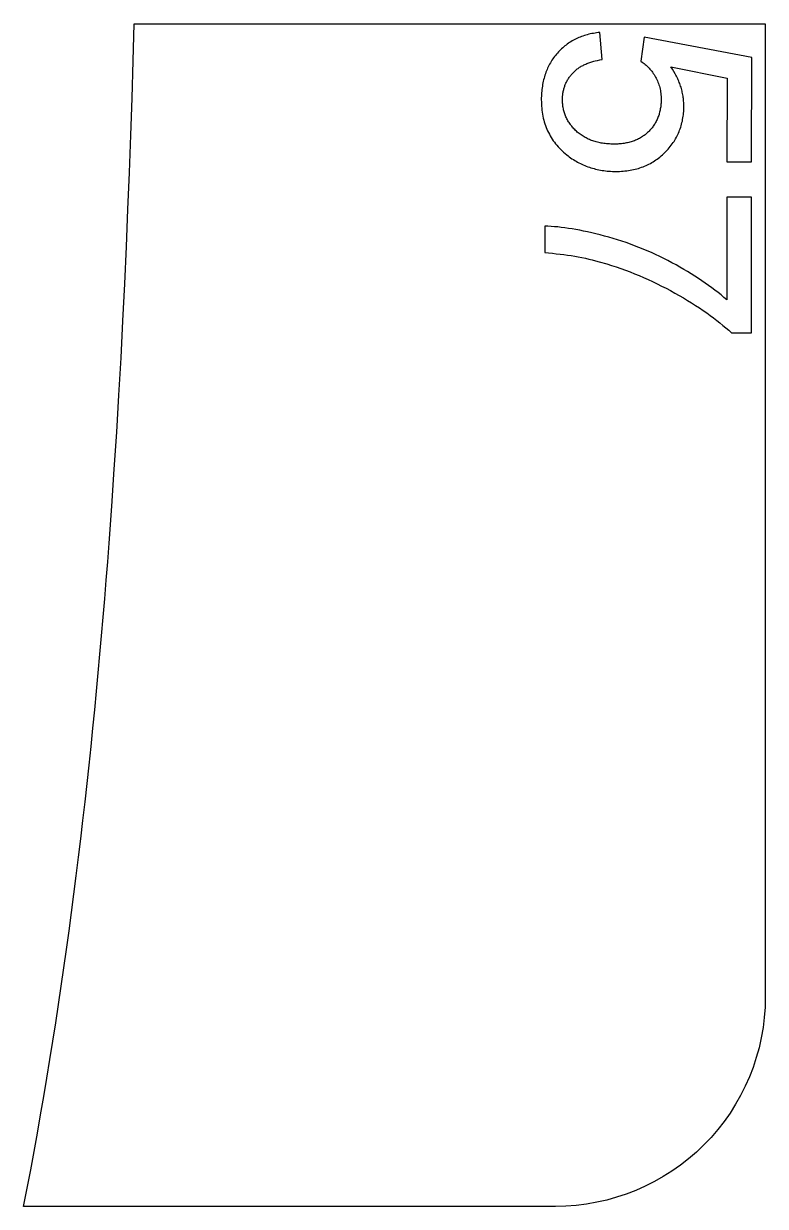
# Model space of a CAD drawing. Extents: x -16189 to 5251, y 3521 to 4024.
# Drawn here: x -11529 to -11352.2, y 3521.1 to 3803.1 of the extents above; entities that cross this region are included whole.
import ezdxf

# ---------------------------------------------------------------- set-up
doc = ezdxf.new("R2010")
doc.units = 0
doc.layers.add('LAYER_03', color=7, linetype='CONTINUOUS')

msp = doc.modelspace()

# ---------------------------------------------------------------- linework, layer by layer
at = {"layer": 'LAYER_03'}
msp.add_lwpolyline([(-11402.17, 3521.11), (-11528.98, 3521.11), (-11528.13, 3525.48), (-11527.3, 3529.85), (-11526.5, 3534.22), (-11525.71, 3538.59), (-11524.93, 3542.96), (-11524.18, 3547.33), (-11523.44, 3551.71), (-11522.72, 3556.09), (-11522.02, 3560.47), (-11521.34, 3564.85), (-11520.67, 3569.23), (-11520.02, 3573.61), (-11519.38, 3578), (-11518.76, 3582.39), (-11518.16, 3586.77), (-11517.57, 3591.16), (-11516.99, 3595.55), (-11516.43, 3599.95), (-11515.89, 3604.34), (-11515.36, 3608.74), (-11514.84, 3613.13), (-11514.34, 3617.53), (-11513.85, 3621.93), (-11513.38, 3626.33), (-11512.92, 3630.73), (-11512.47, 3635.13), (-11512.03, 3639.54), (-11511.6, 3643.94), (-11511.19, 3648.35), (-11510.79, 3652.76), (-11510.4, 3657.16), (-11510.02, 3661.57), (-11509.65, 3665.98), (-11509.3, 3670.4), (-11508.95, 3674.81), (-11508.61, 3679.22), (-11507.97, 3688.05), (-11507.37, 3696.88), (-11506.8, 3705.72), (-11506.27, 3714.56), (-11505.77, 3723.4), (-11505.31, 3732.25), (-11504.88, 3741.1), (-11504.48, 3749.95), (-11504.11, 3758.81), (-11503.76, 3767.66), (-11503.44, 3776.52), (-11503.14, 3785.38), (-11502.87, 3794.25), (-11502.62, 3803.11), (-11352.17, 3803.11), (-11352.17, 3571.11, -0.414214)], format="xyb", close=True, dxfattribs=at)
for points in [[(-11391.61, 3801.01), (-11392, 3800.97), (-11392.39, 3800.92), (-11392.77, 3800.87), (-11393.15, 3800.8), (-11393.52, 3800.73), (-11393.89, 3800.66), (-11394.25, 3800.57), (-11394.61, 3800.48), (-11394.96, 3800.38), (-11395.31, 3800.27), (-11395.65, 3800.16), (-11395.99, 3800.04), (-11396.32, 3799.91), (-11396.65, 3799.78), (-11396.97, 3799.63), (-11397.29, 3799.48), (-11397.61, 3799.33), (-11397.92, 3799.16), (-11398.22, 3798.99), (-11398.52, 3798.81), (-11398.82, 3798.63), (-11399.11, 3798.43), (-11399.39, 3798.23), (-11399.67, 3798.02), (-11399.95, 3797.81), (-11400.22, 3797.59), (-11400.48, 3797.36), (-11400.74, 3797.12), (-11401, 3796.88), (-11401.25, 3796.63), (-11401.5, 3796.37), (-11401.74, 3796.1), (-11401.97, 3795.83), (-11402.2, 3795.55), (-11402.42, 3795.27), (-11402.63, 3794.99), (-11402.84, 3794.69), (-11403.04, 3794.4), (-11403.23, 3794.1), (-11403.41, 3793.79), (-11403.59, 3793.48), (-11403.75, 3793.17), (-11403.92, 3792.84), (-11404.07, 3792.52), (-11404.21, 3792.19), (-11404.35, 3791.85), (-11404.48, 3791.51), (-11404.61, 3791.17), (-11404.72, 3790.82), (-11404.83, 3790.46), (-11404.93, 3790.1), (-11405.03, 3789.74), (-11405.11, 3789.37), (-11405.19, 3788.99), (-11405.26, 3788.61), (-11405.33, 3788.23), (-11405.38, 3787.84), (-11405.43, 3787.45), (-11405.47, 3787.05), (-11405.51, 3786.64), (-11405.53, 3786.24), (-11405.55, 3785.82), (-11405.57, 3785.4), (-11405.57, 3784.98), (-11405.56, 3784.46), (-11405.55, 3783.95), (-11405.52, 3783.45), (-11405.48, 3782.95), (-11405.43, 3782.47), (-11405.36, 3781.98), (-11405.28, 3781.51), (-11405.2, 3781.04), (-11405.1, 3780.58), (-11404.98, 3780.12), (-11404.86, 3779.68), (-11404.72, 3779.23), (-11404.58, 3778.8), (-11404.42, 3778.37), (-11404.25, 3777.95), (-11404.06, 3777.54), (-11403.87, 3777.13), (-11403.66, 3776.73), (-11403.44, 3776.34), (-11403.21, 3775.95), (-11402.97, 3775.57), (-11402.72, 3775.2), (-11402.45, 3774.83), (-11402.17, 3774.47), (-11401.88, 3774.12), (-11401.58, 3773.78), (-11401.27, 3773.44), (-11400.94, 3773.11), (-11400.6, 3772.78), (-11400.26, 3772.46), (-11399.89, 3772.15), (-11399.52, 3771.85), (-11399.21, 3771.61), (-11398.9, 3771.37), (-11398.58, 3771.14), (-11398.26, 3770.92), (-11397.93, 3770.71), (-11397.61, 3770.5), (-11397.27, 3770.31), (-11396.94, 3770.12), (-11396.6, 3769.93), (-11396.26, 3769.76), (-11395.91, 3769.59), (-11395.56, 3769.43), (-11395.21, 3769.28), (-11394.85, 3769.14), (-11394.49, 3769), (-11394.12, 3768.88), (-11393.76, 3768.76), (-11393.38, 3768.64), (-11393.01, 3768.54), (-11392.63, 3768.44), (-11392.25, 3768.35), (-11391.86, 3768.27), (-11391.47, 3768.2), (-11391.08, 3768.13), (-11390.68, 3768.07), (-11390.28, 3768.02), (-11389.88, 3767.98), (-11389.47, 3767.94), (-11389.06, 3767.92), (-11388.64, 3767.9), (-11388.22, 3767.88), (-11387.8, 3767.88), (-11387.36, 3767.88), (-11386.92, 3767.9), (-11386.49, 3767.92), (-11386.06, 3767.95), (-11385.64, 3767.99), (-11385.22, 3768.03), (-11384.81, 3768.09), (-11384.4, 3768.16), (-11384, 3768.23), (-11383.6, 3768.31), (-11383.21, 3768.4), (-11382.82, 3768.5), (-11382.44, 3768.61), (-11382.06, 3768.73), (-11381.69, 3768.86), (-11381.32, 3768.99), (-11380.96, 3769.14), (-11380.61, 3769.29), (-11380.25, 3769.45), (-11379.91, 3769.63), (-11379.57, 3769.8), (-11379.23, 3769.99), (-11378.9, 3770.19), (-11378.57, 3770.4), (-11378.25, 3770.61), (-11377.93, 3770.84), (-11377.62, 3771.07), (-11377.31, 3771.31), (-11377.01, 3771.56), (-11376.72, 3771.82), (-11376.43, 3772.09), (-11376.14, 3772.36), (-11375.86, 3772.64), (-11375.59, 3772.93), (-11375.33, 3773.22), (-11375.08, 3773.52), (-11374.83, 3773.82), (-11374.6, 3774.12), (-11374.37, 3774.43), (-11374.15, 3774.74), (-11373.94, 3775.05), (-11373.74, 3775.37), (-11373.55, 3775.69), (-11373.37, 3776.02), (-11373.2, 3776.35), (-11373.03, 3776.69), (-11372.88, 3777.02), (-11372.73, 3777.37), (-11372.6, 3777.71), (-11372.47, 3778.07), (-11372.35, 3778.42), (-11372.24, 3778.78), (-11372.13, 3779.14), (-11372.04, 3779.51), (-11371.95, 3779.88), (-11371.88, 3780.25), (-11371.81, 3780.63), (-11371.75, 3781.02), (-11371.7, 3781.4), (-11371.66, 3781.79), (-11371.63, 3782.19), (-11371.61, 3782.59), (-11371.6, 3782.99), (-11371.59, 3783.4), (-11371.59, 3783.71), (-11371.6, 3784.01), (-11371.62, 3784.32), (-11371.64, 3784.63), (-11371.67, 3784.93), (-11371.7, 3785.24), (-11371.74, 3785.54), (-11371.78, 3785.84), (-11371.84, 3786.14), (-11371.89, 3786.44), (-11371.96, 3786.74), (-11372.03, 3787.04), (-11372.1, 3787.34), (-11372.19, 3787.64), (-11372.27, 3787.94), (-11372.37, 3788.23), (-11372.47, 3788.53), (-11372.58, 3788.82), (-11372.69, 3789.11), (-11372.81, 3789.4), (-11372.93, 3789.7), (-11373.06, 3789.99), (-11373.2, 3790.28), (-11373.35, 3790.56), (-11373.49, 3790.85), (-11373.65, 3791.14), (-11373.98, 3791.71), (-11374.33, 3792.28), (-11374.71, 3792.84), (-11361.29, 3790.13), (-11361.32, 3770.19), (-11355.45, 3770.19), (-11355.42, 3795.03), (-11381.08, 3799.91), (-11381.84, 3794.15), (-11381.57, 3793.97), (-11381.31, 3793.79), (-11381.06, 3793.6), (-11380.81, 3793.4), (-11380.57, 3793.2), (-11380.34, 3792.98), (-11380.11, 3792.76), (-11379.89, 3792.53), (-11379.68, 3792.29), (-11379.47, 3792.04), (-11379.26, 3791.79), (-11379.07, 3791.52), (-11378.88, 3791.25), (-11378.7, 3790.98), (-11378.52, 3790.69), (-11378.35, 3790.39), (-11378.18, 3790.09), (-11378.03, 3789.79), (-11377.89, 3789.48), (-11377.76, 3789.16), (-11377.64, 3788.85), (-11377.53, 3788.52), (-11377.43, 3788.19), (-11377.34, 3787.86), (-11377.26, 3787.53), (-11377.19, 3787.18), (-11377.14, 3786.84), (-11377.09, 3786.49), (-11377.05, 3786.13), (-11377.03, 3785.77), (-11377.01, 3785.41), (-11377.01, 3785.04), (-11377.01, 3784.75), (-11377.02, 3784.45), (-11377.04, 3784.16), (-11377.06, 3783.88), (-11377.08, 3783.6), (-11377.12, 3783.32), (-11377.16, 3783.04), (-11377.2, 3782.77), (-11377.25, 3782.5), (-11377.31, 3782.24), (-11377.37, 3781.98), (-11377.44, 3781.72), (-11377.51, 3781.47), (-11377.59, 3781.22), (-11377.68, 3780.97), (-11377.77, 3780.73), (-11377.87, 3780.49), (-11377.97, 3780.25), (-11378.08, 3780.02), (-11378.2, 3779.79), (-11378.32, 3779.57), (-11378.45, 3779.34), (-11378.58, 3779.13), (-11378.72, 3778.91), (-11378.87, 3778.7), (-11379.02, 3778.49), (-11379.18, 3778.29), (-11379.34, 3778.09), (-11379.51, 3777.89), (-11379.68, 3777.7), (-11379.87, 3777.51), (-11380.05, 3777.33), (-11380.24, 3777.15), (-11380.44, 3776.97), (-11380.64, 3776.8), (-11380.85, 3776.64), (-11381.06, 3776.48), (-11381.27, 3776.33), (-11381.49, 3776.18), (-11381.71, 3776.04), (-11381.94, 3775.9), (-11382.17, 3775.77), (-11382.4, 3775.65), (-11382.64, 3775.53), (-11382.89, 3775.42), (-11383.13, 3775.32), (-11383.39, 3775.21), (-11383.64, 3775.12), (-11383.9, 3775.03), (-11384.17, 3774.95), (-11384.44, 3774.87), (-11384.71, 3774.8), (-11384.99, 3774.73), (-11385.27, 3774.67), (-11385.56, 3774.62), (-11385.85, 3774.57), (-11386.15, 3774.53), (-11386.45, 3774.49), (-11386.75, 3774.46), (-11387.06, 3774.43), (-11387.37, 3774.41), (-11387.69, 3774.4), (-11388.01, 3774.39), (-11388.34, 3774.39), (-11388.68, 3774.39), (-11389.02, 3774.4), (-11389.35, 3774.42), (-11389.68, 3774.44), (-11390.01, 3774.47), (-11390.33, 3774.5), (-11390.65, 3774.54), (-11390.96, 3774.58), (-11391.27, 3774.64), (-11391.58, 3774.69), (-11391.88, 3774.76), (-11392.17, 3774.83), (-11392.46, 3774.9), (-11392.75, 3774.98), (-11393.03, 3775.07), (-11393.31, 3775.16), (-11393.59, 3775.26), (-11393.86, 3775.37), (-11394.12, 3775.48), (-11394.39, 3775.6), (-11394.64, 3775.72), (-11394.9, 3775.85), (-11395.15, 3775.98), (-11395.39, 3776.12), (-11395.63, 3776.27), (-11395.87, 3776.42), (-11396.1, 3776.58), (-11396.33, 3776.75), (-11396.55, 3776.92), (-11396.77, 3777.1), (-11396.99, 3777.28), (-11397.2, 3777.47), (-11397.4, 3777.66), (-11397.6, 3777.86), (-11397.79, 3778.06), (-11397.98, 3778.26), (-11398.16, 3778.46), (-11398.33, 3778.67), (-11398.5, 3778.88), (-11398.65, 3779.09), (-11398.81, 3779.3), (-11398.95, 3779.52), (-11399.09, 3779.74), (-11399.23, 3779.96), (-11399.35, 3780.19), (-11399.48, 3780.42), (-11399.59, 3780.65), (-11399.7, 3780.88), (-11399.8, 3781.12), (-11399.89, 3781.36), (-11399.98, 3781.6), (-11400.06, 3781.84), (-11400.13, 3782.09), (-11400.2, 3782.34), (-11400.26, 3782.59), (-11400.32, 3782.84), (-11400.37, 3783.1), (-11400.41, 3783.36), (-11400.45, 3783.62), (-11400.47, 3783.89), (-11400.5, 3784.15), (-11400.51, 3784.42), (-11400.52, 3784.7), (-11400.53, 3784.97), (-11400.52, 3785.2), (-11400.52, 3785.43), (-11400.5, 3785.65), (-11400.49, 3785.88), (-11400.47, 3786.1), (-11400.44, 3786.31), (-11400.41, 3786.53), (-11400.38, 3786.75), (-11400.34, 3786.96), (-11400.29, 3787.17), (-11400.24, 3787.38), (-11400.19, 3787.58), (-11400.13, 3787.79), (-11400.07, 3787.99), (-11400, 3788.19), (-11399.93, 3788.38), (-11399.85, 3788.58), (-11399.77, 3788.77), (-11399.69, 3788.96), (-11399.59, 3789.15), (-11399.5, 3789.34), (-11399.4, 3789.52), (-11399.3, 3789.71), (-11399.19, 3789.89), (-11399.07, 3790.07), (-11398.95, 3790.24), (-11398.83, 3790.42), (-11398.7, 3790.59), (-11398.57, 3790.76), (-11398.44, 3790.93), (-11398.29, 3791.09), (-11398.15, 3791.26), (-11398, 3791.42), (-11397.84, 3791.58), (-11397.68, 3791.73), (-11397.52, 3791.88), (-11397.35, 3792.02), (-11397.18, 3792.17), (-11397, 3792.31), (-11396.82, 3792.44), (-11396.63, 3792.57), (-11396.44, 3792.7), (-11396.24, 3792.82), (-11396.04, 3792.94), (-11395.84, 3793.06), (-11395.63, 3793.17), (-11395.41, 3793.28), (-11395.19, 3793.39), (-11394.97, 3793.49), (-11394.74, 3793.59), (-11394.51, 3793.68), (-11394.27, 3793.77), (-11394.03, 3793.86), (-11393.78, 3793.94), (-11393.53, 3794.02), (-11393.28, 3794.1), (-11393.02, 3794.17), (-11392.75, 3794.24), (-11392.21, 3794.36), (-11391.65, 3794.47), (-11391.07, 3794.57)], [(-11360.25, 3729.39), (-11355.48, 3729.39), (-11355.43, 3761.73), (-11361.33, 3761.74), (-11361.36, 3737.27), (-11362.04, 3737.85), (-11362.73, 3738.43), (-11363.44, 3739), (-11364.17, 3739.58), (-11364.92, 3740.14), (-11365.69, 3740.7), (-11366.48, 3741.26), (-11367.28, 3741.82), (-11368.11, 3742.36), (-11368.95, 3742.91), (-11369.82, 3743.45), (-11370.7, 3743.99), (-11371.6, 3744.52), (-11372.52, 3745.05), (-11373.46, 3745.58), (-11374.42, 3746.1), (-11375.39, 3746.61), (-11376.37, 3747.11), (-11377.35, 3747.59), (-11378.33, 3748.05), (-11379.32, 3748.51), (-11380.32, 3748.94), (-11381.31, 3749.36), (-11382.32, 3749.77), (-11383.33, 3750.16), (-11384.34, 3750.54), (-11385.36, 3750.9), (-11386.38, 3751.24), (-11387.41, 3751.57), (-11388.44, 3751.89), (-11389.48, 3752.19), (-11390.52, 3752.48), (-11391.55, 3752.75), (-11392.56, 3753), (-11393.56, 3753.24), (-11394.54, 3753.46), (-11395.49, 3753.66), (-11396.43, 3753.85), (-11397.35, 3754.02), (-11398.25, 3754.17), (-11399.13, 3754.31), (-11399.99, 3754.43), (-11400.84, 3754.54), (-11401.66, 3754.63), (-11402.46, 3754.7), (-11403.25, 3754.75), (-11404.01, 3754.79), (-11404.76, 3754.81), (-11404.77, 3748.51), (-11403.84, 3748.44), (-11402.92, 3748.36), (-11402.01, 3748.27), (-11401.11, 3748.17), (-11400.22, 3748.05), (-11399.34, 3747.93), (-11398.47, 3747.8), (-11397.6, 3747.66), (-11396.75, 3747.5), (-11395.91, 3747.34), (-11395.07, 3747.16), (-11394.25, 3746.98), (-11393.43, 3746.79), (-11392.62, 3746.58), (-11391.82, 3746.36), (-11389.93, 3745.81), (-11388.82, 3745.46), (-11387.72, 3745.1), (-11386.62, 3744.72), (-11385.53, 3744.32), (-11384.43, 3743.91), (-11383.35, 3743.48), (-11382.26, 3743.04), (-11381.18, 3742.57), (-11380.11, 3742.1), (-11379.04, 3741.6), (-11377.97, 3741.09), (-11376.9, 3740.56), (-11375.84, 3740.01), (-11374.79, 3739.45), (-11373.73, 3738.87), (-11372.69, 3738.28), (-11371.68, 3737.7), (-11370.69, 3737.11), (-11369.73, 3736.52), (-11368.8, 3735.93), (-11367.89, 3735.34), (-11367.01, 3734.75), (-11366.15, 3734.15), (-11365.33, 3733.56), (-11364.52, 3732.97), (-11363.74, 3732.37), (-11362.99, 3731.78), (-11362.27, 3731.18), (-11361.57, 3730.59), (-11360.9, 3729.99)]]:
    msp.add_lwpolyline(points, close=True, dxfattribs=at)

doc.saveas('drawing.dxf')
